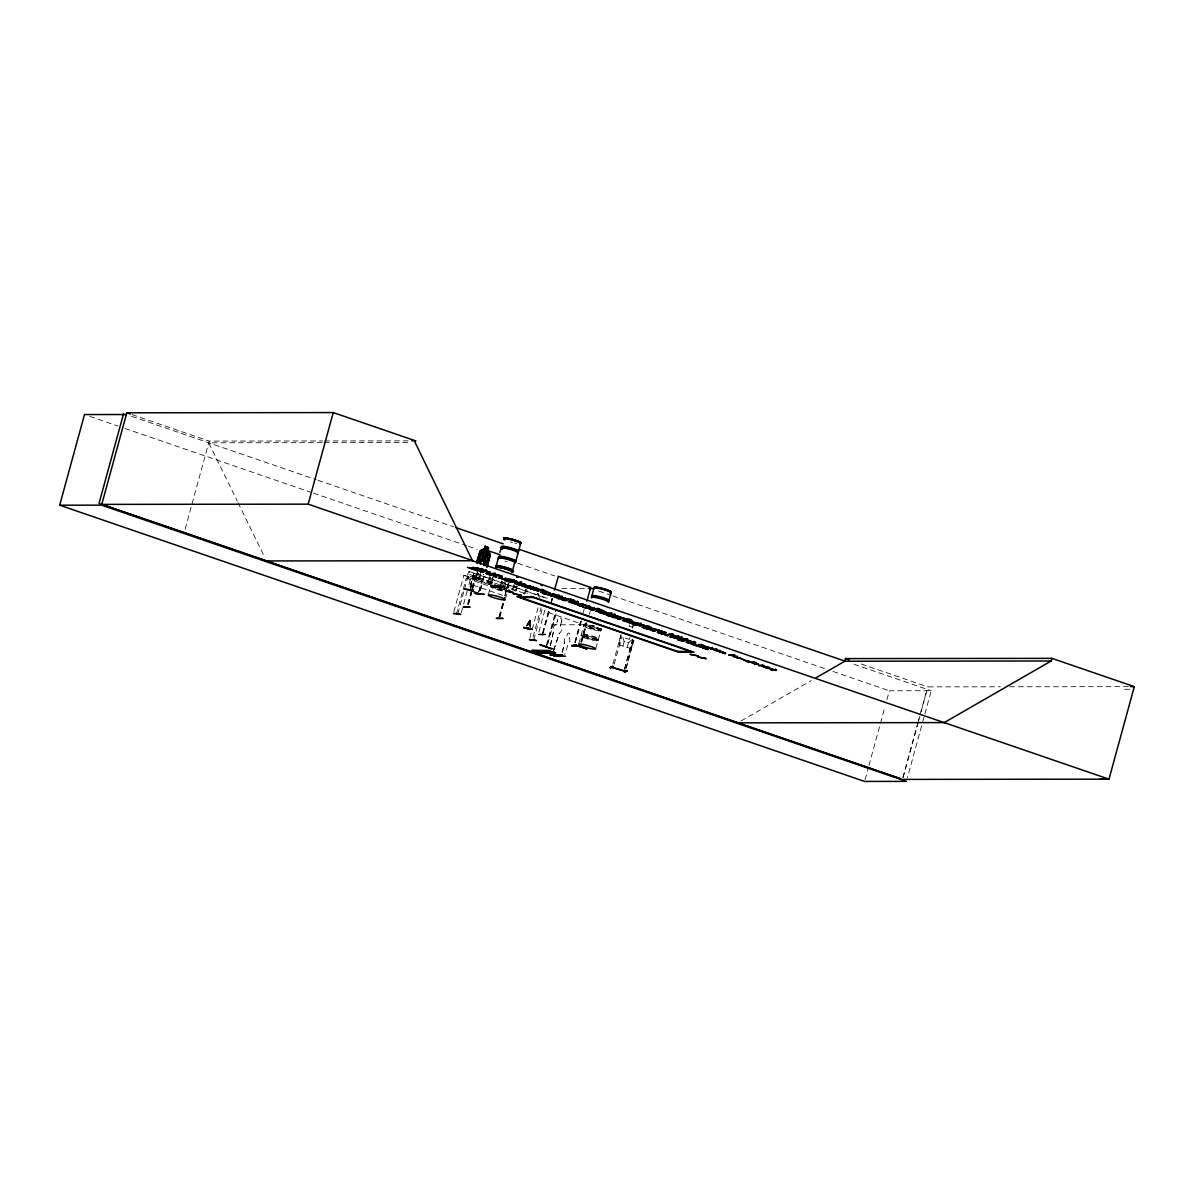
<?xml version="1.0" encoding="UTF-8"?>
<svg xmlns="http://www.w3.org/2000/svg" width="1194" height="1194" viewBox="0 0 1194 1194"><rect width="100%" height="100%" fill="white"/><g stroke="black" fill="none" stroke-linecap="round" stroke-linejoin="round"><path stroke-width="0.75" stroke-dasharray="5 3.75" d="M583.687 625.775L584.105 624.313M530.315 627.104L529.927 619.731L525.479 627.79M530.27 627.238L530.584 619.895L528.3 624.999M479.689 578.672C471.182 574.717 479.943 580.971 479.182 579.18M492.809 577.642L491.585 583.433L488.271 581.851M500.211 586.433L501.749 580.732L503.555 586.911L504.749 586.687L504.346 588.194L499.271 586.806L499.689 585.299L500.779 585.314L503.883 586.523L503.823 587.403M601.134 629.268L601.179 628.79M529.837 626.85L530.494 619.805M529.897 625.387L530.479 619.88M529.3 624.835L529.942 619.656L526.405 626.029M505.092 581.806C508.151 592.164 494.047 581.374 503.883 587.254M529.151 625.238L530.3 619.85L528.464 624.596M550.315 645.536L553.479 631.327A4.746 4.239 89.9 0 1 556.389 624.477L557.732 619.596L556.389 624.477M550.449 645.536L553.613 631.327M562.344 652.148L564.598 641.999A3.164 2.821 89.9 0 1 566.449 637.432L567.344 634.178A1.582 1.418 89.9 0 1 569.105 633.133A1.582 1.418 89.9 0 1 570.045 635.104L569.15 638.372A3.164 2.821 89.9 0 1 568.419 643.312L564.672 654.775M562.434 652.148L564.598 641.999M476.227 577.583L477.6 572.389L479.645 578.418M512.51 589.761L513.39 586.523M480.734 573.478L479.421 578.329L476.287 577.269M504.883 581.806L503.51 587M516.957 585.97L515.554 590.97M185.13 529.076L209.204 441.093L322.634 440.959M453.899 611.731L463.839 575.374L467.615 575.404L506.077 588.672M456.317 614.462L466.242 578.209L470.675 578.239L468.317 586.866M467.615 575.404L468.705 571.433L547.359 598.582M457.869 613.492L464.003 591.045M464.481 589.314L467.779 577.239L469.735 574.463L469.376 571.433L548.016 598.582M461.242 612.761L463.123 605.851M463.6 604.134L467.854 588.597M469.973 586.433L473.749 572.627M470.287 586.463L474.078 572.657M470.436 588.523L474.69 572.986M470.749 588.552L475.003 573.016M467.705 604.164L471.526 590.194M472.003 588.448L476.302 572.717M467.929 604.164L471.749 590.194M472.227 588.448L477.003 570.971M480.272 578.224L478.869 579.359L479.182 578.224L480.615 578.344L480.197 579.851L479.107 579.851L475.122 578.478L475.54 576.971L479.734 578.194L479.51 579.284M468.257 604.358L472.078 590.373M472.555 588.627L477.331 571.165M468.466 604.358L472.302 590.373M472.779 588.627L477.078 572.911M477.824 572.389L476.212 578.478L475.122 578.478M479.107 579.851L480.943 573.478M478.66 591.761L483.391 574.493M478.973 591.791L483.704 574.523M480.063 590.403L483.839 576.583M480.376 590.433L484.152 576.627M492.689 582.508L491.256 582.388L490.943 583.523L492.689 582.508L492.271 584.03L491.182 584.015L487.197 582.642L487.615 581.135L489.033 581.254L487.645 582.388L487.615 581.135M489.898 576.568L488.286 582.657L487.197 582.642M488.376 594.537L490.585 585.747M493.241 576.717L490.928 585.194A9 1.194 15.3 0 1 505.256 588.552M500.017 585.418L499.704 586.553L500.793 586.553L501.107 585.418L499.689 585.299M501.973 580.732L500.838 585.597M500.779 585.314L500.361 586.821L499.271 586.806M503.256 588.179L503.793 586.747M504.42 586.567L503.017 587.687L504.749 586.687M499.062 616.835L504.316 597.627M504.793 595.881L506.226 590.642M506.704 588.896L508.151 583.657M499.286 616.835L504.54 597.627M505.017 595.881L506.45 590.642M506.928 588.896L508.853 581.896M499.614 617.029L504.868 597.806M507.734 587.329L509.166 582.09M499.838 617.029L505.092 597.806M507.853 587.687L508.913 583.836M505.853 597.642L506.734 594.343M508.435 588.149L509.211 585.388M514.032 584.896L512.748 589.597L516.047 590.97M517.166 585.97L515.718 590.761L513.823 584.896M524.509 594.06L526.106 589.06M529.823 637.939L538.793 605.134M533.017 637.148L541.076 607.716M533.793 639.686L542.285 608.612M538.882 631.999L545.016 609.552M542.494 633.268L548.703 610.552M551.106 601.821L552.061 598.328M542.718 633.268L548.927 610.567M551.225 602.194L552.285 598.328M543.046 633.447L549.479 610.746M551.643 602.015L552.598 598.522M546.315 645.521L555.867 610.582M546.897 645.521L555.971 612.328M547.792 643.909L556.867 610.731M553.688 649.76L554.568 647.118L553.837 649.76M561.777 620.984L560.314 625.865L561.777 620.984A2.373 2.119 89.9 0 0 560.24 618.014A2.373 2.119 89.9 0 0 557.598 619.596M574.807 642.447L580.553 621.492M575.03 642.447L580.777 621.492M583.165 612.746L584.12 609.253M575.359 642.626L581.717 620.223M578.777 643.805L583.627 625.984M580.791 641.984L586.045 622.775M581.209 642.133L586.627 622.775M581.791 642.133L586.567 624.656M589.433 614.179L590.388 610.686M595.851 648.282L600.985 629.969M612.955 663.924L621.059 634.536M620.984 635.223L619.552 640.357L619.701 645.193L630.238 648.238L633.91 640.835M614.179 664.282L621.82 636.611M622.955 646.133L625.193 637.939M629.581 624.79L629.178 626.268L631.835 627.059M632.372 628.014L633.193 625.044M627.178 647.342L629.85 637.536M632.566 627.91L633.372 624.94M624.492 669.177L632.984 638.103M624.566 669.133L632.596 639.79M626.178 667.819L633.73 640.193M625.79 669.491L633.82 640.148M865.068 779.652L868.471 767.205M868.948 765.429L884.993 706.788M886.933 699.669L889.366 690.789L931.23 690.744L907.395 777.816M902.903 777.592L917.156 725.474M917.649 723.668L919.619 716.475M920.111 714.684L926.992 689.52M903.067 777.622L918.156 722.46M918.634 720.683L920.589 713.564M921.067 711.788L927.887 686.878L1000.408 686.789M553.583 650.476L559.329 633.283A4.746 4.239 89.9 0 0 560.449 625.865M553.717 650.476L559.329 633.283M488.45 582.359L488.6 581.254L491.779 582.747M601.089 629.865L600.821 630.208A9 1.194 15.3 0 0 589.776 625.775A9 1.194 15.3 0 0 586.448 626.969A9 1.194 15.3 0 0 600.806 630.193L601.149 629.731M527.599 624.746L529.927 619.731M526.972 626.059L529.942 619.656M488.301 581.762L489.674 576.568L491.57 582.612M488.674 582L491.659 582.344M504.107 587.702L500.689 586.314M490.809 585.433L490.913 585.284A9 1.194 15.3 0 0 501.928 589.746M598.075 640.193L598.06 640.253A9 1.194 15.3 0 0 587.03 635.79A9 1.194 15.3 0 0 583.717 636.969A9 1.194 15.3 0 0 598.075 640.193L598.149 640.148M476.451 578.105L476.525 577.09L480.615 578.344M500.614 586.194L503.331 587.523M630.119 648.252L632.745 644.178M488.45 581.344L491.495 582.508M488.45 582.165L492.032 583.538M503.734 586.523L500.435 585.597M524.659 593.836L525.897 589.06L527.255 593.522M631.507 639.969L628.313 642.879L624.163 641.671L622.925 637.447M740.996 721.012L811.248 680.55M1124.718 689.326L1130.031 689.296M324.499 440.959L408.169 440.855M322.171 442.661L208.741 442.795L237.233 501.032M324.022 442.661L409.572 442.556M561.896 588.552L588.821 588.523M551.971 624.805L586.075 624.775M1009.706 686.774L1130.584 686.64M475.57 578.209L476.958 577.09L475.54 576.971M511.763 589.463L513.181 589.597M515.405 590.731L516.495 590.731M625.149 638.103L629.283 639.312M861.277 664.013L927.887 686.878M132.071 414.616L209.204 441.093M131.609 416.318L316.291 479.704M318.052 480.301L453.824 526.897M854.038 664.252L931.23 690.744M89.774 416.378L117.952 426.049M124.997 428.467L311.694 492.54M313.455 493.137L466.675 545.718M468.436 546.33L477.242 549.344M517.748 563.255L554.747 575.941M598.776 591.06L611.104 595.284M612.865 595.896L825.964 669.028M833.009 671.446L889.366 690.789M473.123 585.209L503.793 595.731M548.389 612.552L580.762 623.671M469.735 574.463L525.659 593.776M488.704 581.135L491.809 582.359M512.733 589.836L515.868 590.911M476.137 578.254L479.958 579.359M463.839 575.374L504.047 589.254M467.779 577.239L503.719 589.642M466.242 578.209L502.749 590.806M238.039 502.704L264.904 557.613M537.972 593.224L539.33 597.687M619.731 640.372L619.88 645.073M507.181 561.762A8.865 1.179 15.3 0 1 504.958 561.135M516.644 543.479A8.821 1.164 15.3 0 1 514.629 543.076M512.45 542.539A8.821 1.164 15.3 0 1 510.226 541.927M501.584 590.821A8.865 1.179 15.3 0 1 490.704 586.463A8.865 1.179 15.3 0 1 504.868 589.642M501.778 590.254A9 1.194 15.3 0 1 491.182 586.702A9 1.194 15.3 0 1 495.241 586.224A9 1.194 15.3 0 1 506.554 589.702M504.077 589.552A8.865 1.179 15.3 0 1 492.704 586.209A8.865 1.179 15.3 0 1 493.764 584.851A8.865 1.179 15.3 0 1 505.331 587.97M599.821 628.447A9 1.194 15.3 0 1 595.06 628.999A9 1.194 15.3 0 1 583.806 624.85L583.806 624.85A9 1.194 15.3 0 1 594.403 626.447M596.522 627.134A9 1.194 15.3 0 1 598.373 627.805M600.821 628.387A8.865 1.179 15.3 0 1 595.179 628.387A8.865 1.179 15.3 0 1 584.463 624.716A8.865 1.179 15.3 0 1 590.105 624.716M592.314 625.253A8.865 1.179 15.3 0 1 594.537 625.88M538.315 594.403A4.91 4.373 -89.7 0 1 537.434 593.582M538.524 594.403A4.91 4.373 -89.7 0 1 537.643 593.582M527.27 590.761A4.91 4.373 -89.7 0 1 525.36 589.418M491.047 578.254A4.91 4.373 -89.7 0 1 490.018 577.732M491.271 578.269A4.91 4.373 -89.7 0 1 490.227 577.732M516.33 586.806A4.91 4.373 -89.7 0 1 515.196 586.597M516.539 586.806A4.91 4.373 -89.7 0 1 515.405 586.597M503.122 582.433A4.91 4.373 -89.7 0 1 502.092 581.896M503.346 582.433A4.91 4.373 -89.7 0 1 502.301 581.896M478.973 574.09A4.91 4.373 -89.7 0 1 477.063 572.747M479.197 574.09A4.91 4.373 -89.7 0 1 477.272 572.747M524.927 593.642L523.838 593.642L524.927 593.642M583.627 637.566A8.865 1.179 15.3 0 0 597.791 640.745A8.865 1.179 15.3 0 0 586.911 636.387A8.865 1.179 15.3 0 0 583.627 637.566M584.09 635.895A8.865 1.179 15.3 0 0 598.254 639.059A8.865 1.179 15.3 0 0 587.373 634.715A8.865 1.179 15.3 0 0 584.09 635.895M586.373 627.566A8.865 1.179 15.3 0 0 600.537 630.745A8.865 1.179 15.3 0 0 589.642 626.387A8.865 1.179 15.3 0 0 586.373 627.566M583.851 636.462A9 1.194 15.3 0 0 598.209 639.686A9 1.194 15.3 0 0 587.179 635.268A9 1.194 15.3 0 0 583.851 636.462"/><path stroke-width="1.5" d="M496.316 618.298L502.644 618.373M496.555 618.447L502.987 618.447M578.239 645.835L571.568 645.551L578.254 645.76M59.7 505.196L101.55 505.152L906.425 781.383L864.575 781.428L59.7 505.196L84.49 414.557L126.34 414.512M123.624 413.512L99.027 503.39L266.531 560.941M101.55 505.152L126.818 412.811L333.23 412.572L415.616 440.855L415.154 442.556L472.466 560.702L1108.987 779.16L1134.3 686.64L1051.914 658.357L845.501 658.595L844.77 661.237L816.039 677.789M183.936 533.419L184.145 532.673M738.28 722.848L101.759 504.39L308.171 504.152L333.23 412.572M476.585 562.27L479.272 553.658L480.197 554.031L477.839 562.658M476.899 562.956L480.063 550.986L481.585 549.807L483.988 550.732L485.197 546.27L483.958 550.912M477.018 562.971L480.257 551.091L481.689 549.986M473.048 590.12L463.973 589.149L473.6 590.134M467.496 567.389L477.242 570.523L480.197 569.911M478.257 569.165L476.107 568.419L479.092 568.419L472.705 567.389L477.869 569.165L482.033 568.598M484.048 594.239L474.973 593.343M483.54 565.538L486.212 562.643L488.495 554.314L487.212 552.165L488.331 547.688L485.182 546.449M487.212 552.165L488.585 547.598L485.107 546.255M485.809 569.896L485.6 570.657L480.734 569.642L482.839 568.881M486.062 565.896L489.033 557.598M486.674 566.225L488.57 559.329M486.928 566.926L490.212 554.956L489.45 552.912L487.361 552.061M487.033 566.941L490.316 554.956M485.898 573.433L488.824 572.866M496.107 566.24L498.316 558.21M499.913 552.374L501.032 548.21M490.913 573.732L495.241 573.135M513.062 568.687L514.465 563.508M515.853 561.031L518.136 552.703M518.584 551.031L520.808 543.001M509.689 590.433L509.719 591.746L513.599 592.612L505.241 590.896L508.898 591.582L508.763 590.12M516.763 584.179L520.062 584.761L517.778 583.672L521.375 582.926L514.062 581.642L518.927 582.851M520.569 582.657L520.778 581.896M520.808 596.358L520.494 597.493L533.285 597.478M524.644 586.433L523.599 585.956L526.047 586.687L522.673 585.717L527.688 586.194L525.494 586.941L521.554 585.776L525.002 586.687M526.405 586.687L526.882 585.926M531.927 629.238L523.673 627.522L532.017 629.313M529.255 629.432L523.808 627.462M544.18 591.299C537.927 590.269 544.867 589.523 538.419 589.538L539.912 590.045L536.539 589.254L542.076 590.045M549.18 594.149L550.822 594.149L548.733 594.896L543.315 593.612L548.016 594.612L550.016 593.866M554.523 590.12L558.299 576.299L590.687 587.418L586.911 601.224M558.986 595.015L554.449 595.493L555.255 595.776L555.822 594.925L553.106 594.045L556.658 595.134L551.747 594.09L555.329 594.896M558.105 597.448L559.419 597.194L557.329 596.388M557.613 597.418L553.986 596.925L558.852 597.94L556.956 597.94L557.762 598.224L560.508 597.463M555.255 595.776L559.867 596.776L561.956 596.03M561.493 598.627L562.508 598.149L557.956 598.627L562.299 598.91M566.12 600.313L561.464 599.328L563.658 600.597L567.195 600.582L563.404 598.761M566.389 600.313L566.329 599.552M570.344 599.836L571.433 600.104L565.12 598.821L571.642 599.358M570.628 599.836L570.822 599.075M575.105 602.477L573.016 603.224L568.583 601.94L571.329 601.179M573.642 600.045L569.09 600.522L572.822 599.761M571.12 601.94L571.926 602.209L570.045 602.209L574.09 602.955L574.299 602.194M577.463 601.448L578.329 602.477L577.045 601.224M577.508 602.194L577.717 601.448M591.881 595.791L594.09 587.761M597.567 609.836C604.343 610.388 597.567 610.298 594.134 609.119L597.881 608.358L600.866 610.388L597.761 610.03M598.015 609.388L599.433 609M599.866 612L595.716 611.253L601 611.358L600.06 612.746L599.224 612.447L600.075 611.253M603.224 612.955L604.239 612.477L600.701 612.955L604.045 613.238M605.836 614.209L607.03 614.432L604.507 612.791M604.343 613.552L604.985 612.791M608.985 600.284L611.194 592.269M615.373 614.373L612.641 615.119L610.358 614.343L611.209 613.134M611 613.895L606.851 613.134L612.119 613.253M611.074 616.402L610.074 615.97L611.746 615.208M611.537 615.97L613.507 616.716L607.656 615.686L612.149 615.194M611.821 614.85L614.567 614.089M610.03 667.655L613.089 666.461L610.641 667.73M627.208 620.358L626.208 621.522L630.089 622.178L625.313 621.402L626.462 620.104M624.94 672.132L627.387 670.789L624.193 671.923L624.955 672.058M640.477 623.805L641.223 624.059L633.611 622.328L640.477 623.805L640.685 623.044M645.073 626.716L645.611 625.954M647.208 627.223L646.611 627.984L646.82 627.223M649.969 628.731L651.611 628.731L649.506 629.477L644.088 628.193L647.82 627.432M644.148 626.447L651.909 627.731L647.044 626.716L649.133 625.954M647.626 628.193L648.432 628.462L646.536 628.477L650.596 629.208L650.805 628.447M658.655 632.73L661.043 631.969M672.013 634.312L674.252 635.581L668.536 634.312L673.028 633.835L671.968 633.835M678.401 638.969L679.117 638.223L677.102 638.417M678.446 638.984L678.655 638.223M675.222 636.148L679.535 637.268L677.744 635.76M677.341 639.133L681.087 638.85L678.699 639.611M681.476 637.103L683.714 638.909L678.058 637.581L681.729 636.82M685.043 639.85L687.744 640.223L682.938 639.253L687.416 638.775L686.356 638.775M688.057 642.82L690.774 643.193L685.953 642.223L689.431 642.223L689.281 641.088L692.953 642.238L688.505 640.82L693.923 642.208L694.132 641.447M693.923 642.208L693.624 641.432M694.998 642.521L695.803 642.79L693.998 642.79L695.415 643.372L692.46 642.521L695.192 641.76M698.087 646.402L701.132 646.82L698.684 645.76L699.953 644.999M706.669 647.685L705.997 648.432L706.161 647.67M707.52 648.745L708.535 648.267L706.535 649.029L707.997 649.626L704.982 648.745L708.341 649.029M710.266 648.655L713.728 649.208L711.281 648.148L712.549 647.387M715.355 650.267C720.027 650.327 716.863 651.267 712.937 649.551L716.609 648.79M715.564 650.461L718.654 650.82L716.355 649.073M734.549 654.939L731.638 655.193A6.313 0.836 15.3 0 0 730.265 655.073L728.698 655.133L733.549 654.611M753.504 662.595L746.19 661.297L751.623 662.595L753.712 661.849M762.056 665.536L763.085 665.058L758.533 665.536L762.876 665.819M767.846 666.745L767.175 667.506L767.339 666.73M768.787 667.849L769.608 668.118L767.429 668.118L773.846 669.58L765.712 667.655L769.802 667.371M775.13 669.7L776.294 670.446L770.667 669.7L775.055 670.312L775.339 668.938M776.115 670.043L776.518 669.506M944.215 722.609L1051.183 660.998L1051.914 658.357M552.15 648.805L540.046 644.641M545.374 634.432L538.628 634.447M491.286 573.702L493.555 574.463M516.017 541.031L515.256 540.927M515.181 540.658L516.345 541.449L515.345 541.016M604.836 589.881L606.537 590.299L605.119 589.806M611.194 614.626L611.194 613.761M549.27 650.432L531.942 650.461M533.554 651.327L532.643 650.999M536.822 652.133L554.135 652.118M538.434 653.014L537.509 652.67L555.792 652.969L538.315 652.969M562.583 655.028L550.24 654.76M551.315 655.342L562.658 655.043M553.777 656.193L565.493 656.222M561.792 654.745L550.001 654.909M612.462 666.386L609.955 667.7L613.134 666.685L612.373 666.461M484.048 550.927L481.958 551.747L479.675 560.076L480.391 564.299M598.642 608.627L599.97 609.059M598.358 609.388L597.672 609.119M611.88 615.955L614.388 616.955L611.268 616.597M515.972 541.375L515.181 541.24M531.539 650.685L549.583 650.864M545.882 646.835L546.598 646.835M547.016 647.029L546.3 646.984M580.538 646.984L580 646.775M661.7 632.536L662.7 632.805M692.311 643.044L693.221 643.103M486.092 573.627L488.212 574.359M506.047 580.508L508.898 581.448M657.491 632.447L659.61 633.178M1100.122 779.204L1108.987 779.16L902.574 779.398M411.9 440.855L415.616 440.855M469.645 568.135L473.481 568.419L470.496 568.434M472.257 569.165L480.003 570.657M485.6 570.657L478.287 569.359M487.256 573.896L489.436 573.896L488.615 573.627M492.286 575.478L488.913 574.583L494.838 575.762L490.077 574.463L493.406 575.478L490.988 574.807L492.018 575.224M497.898 575.478L494.525 574.568L500.45 575.747L495.689 574.448L499.017 575.478L496.6 574.792L497.614 575.224M508.629 579.568L507.256 579.254L511.525 579.553L507.704 579.254M506.122 580.508L509.465 580.777L507.286 580.777M510.062 581.732C521.957 583.254 496.361 578.851 511.196 582.239M519.942 582.179L521.584 582.179M525.942 587.179L530.942 588.149L527.3 587.642M526.136 587.373L528.435 588.164M536.136 588.567L532.688 587.672L538.613 588.851L533.808 587.612L537.181 588.567L534.733 587.836L535.778 588.314M588.821 588.523L594.209 588.523M558.777 595.776L556.897 595.776L561.747 596.791M559.21 597.94L560.299 598.224M573.463 602.477L578.329 602.477M578.344 605.283L580.642 606.074M579.508 605.567L583.165 606.074L577.806 605.104M588.746 607.179L594.299 607.97L590.642 607.462C595.03 608.865 587.12 606.656 589.538 607.433M600.209 612.94L600.701 613.253M606.164 614.985L606.642 615.298M611.343 614.82L612.268 615.149M617.776 616.895L621.119 617.164L616.85 616.865L618.223 617.194M629.029 622.82L629.507 623.149M631.357 623.358L636.372 624.343L632.716 623.82M631.551 623.552L633.865 624.343M640.641 624.731L643.984 625.014L639.715 624.716L641.074 625.029M641.999 627.014L646.999 627.984M642.193 627.193L644.491 627.984M643.357 627.477L646.566 627.969M657.297 632.268L660.834 632.73M677.535 639.327L679.386 640.163M681.461 640.551C693.341 642.059 667.64 637.656 682.61 641.074M550.106 651.058L532.061 650.491M533.434 651.297L550.568 650.879M677.699 651.431L690.49 651.417M537.181 652.611L554.255 652.148M844.77 661.237L1051.183 660.998M1130.584 686.64L1134.3 686.64M944.693 722.609L737.802 722.848L900.649 778.786M467.466 607.447L467.138 607.239M578.254 645.805L571.807 645.835M540.046 644.82L551.837 648.894M633.521 622.79L635.76 623.268M682.267 639.521L684.908 640.148M574.642 602.746L576.195 602.955M732.907 655.133L734.937 655.446M486.003 571.21L490.316 572.329L488.51 571.762M541.957 590.418L546.27 591.537L544.464 590.97M601.821 610.955L606.134 612.074L604.313 611.507M628.477 620.104L632.79 621.223L627.223 619.88L631.805 621.253L627.984 620.149L630.701 620.984M662.939 631.939C673.431 634.298 656.058 630.238 665.162 632.805M689.61 641.088L693.415 642.193M719.609 651.387L723.922 652.506L722.116 651.939M753.907 663.163C768.399 666.551 742.892 660.163 756.13 664.028M763.324 666.386L767.13 667.491M485.361 570.18L486.51 570.299M479.749 570.18L482.928 570.822M541.315 589.388L543.942 589.866L542.404 589.672M601.164 609.925L602.313 610.044M651.163 629.014L652.297 629.134M718.967 650.357L720.579 650.566M753.265 662.118L756.429 662.76M604.716 590.075L606.164 590.433M488.227 572.09L484.719 571.06L488.331 571.583M604.03 611.835L600.567 610.731L604.134 611.313M677.431 637.029L673.923 635.984L679.535 637.268M691.833 641.969L689.654 641.462M721.833 652.267L718.325 651.223L721.937 651.745M765.548 667.267L762.041 666.222L767.638 667.506M573.583 600.343L574.717 600.507M480.839 570.478L483.107 571.016M628.91 619.358L631.178 619.895M626.134 621.014L622.492 620.432L626.999 621.119M754.354 662.416L756.25 662.834M763.772 665.64L764.638 665.774M489.45 552.912L481.585 549.986M480.197 554.031L478.958 553.628M468.914 589.851L470.391 590.314M475.421 593.612L483.913 594.403M634.447 623.074L635.924 623.477M683.192 639.805L684.669 640.208M542.688 634.79L542.166 634.611M573.911 645.506L574.821 645.715M625.462 671.267L612.119 667.431M675.297 637.148L677.685 637.656M541.822 590.194L544.285 590.776M628.537 619.119L630.999 619.716M557.165 596.493L558.658 596.97M645.372 626.76L646.551 627.119M515.808 541.419L515.047 541.046M675.088 636.954L677.117 637.477M478.391 593.478L479.54 593.911L469.093 589.926M662.983 634.193C659.595 632.238 663.342 633.596 666.237 634.581L660.327 633.402L662.551 634.193M693.595 644.7C690.222 642.76 693.968 644.118 696.863 645.088L690.953 643.909L693.177 644.7M564.225 599.701C558.896 598.955 568.21 601.313 564.508 599.791M513.345 580.344L511.584 580.254L514.927 580.956L510.674 579.971L516.599 581.135L513.256 580L514.465 580.239M575.329 601.448L572.627 601.149L574.792 602.477M625.074 671.237L612.134 667.431M604.776 613.537L607.865 614.686L602.97 613.641L605.388 614.059M527.897 586.06L530.509 586.314L525.688 585.284L528.106 586M528.315 586.194L531.405 586.553L527.793 585.881M701.012 645.476L704.117 645.835L701.863 644.551L698.386 644.551C702.266 646.252 705.639 645.432 700.818 645.267M587.06 606.239L589.433 606.522L585.105 605.507L590.329 606.761L589.493 606.298M575.926 604.343L578.299 604.627L573.971 603.627L579.194 604.865L578.359 604.403M705.699 646.954L708.057 647.238L703.788 646.163L708.967 647.476L708.132 647.014M734.191 656.73L736.564 657.013L732.28 655.939L737.459 657.252L736.623 656.79M626.641 670.655L627.387 670.879M619.656 618.582L616.044 618.059L619.567 619.089L616.85 618.268L617.671 618.686M486.465 571.851C492.301 573.508 484.152 570.389 486.331 571.687M482.719 571.583L479.152 570.986L482.615 572.09L479.913 571.269L480.734 571.687M480.869 571.851C482.152 571.478 485.973 573.09 482.898 571.762M542.419 591.045C548.255 592.702 540.106 589.597 542.285 590.881M533.151 588.896L529.539 588.373L535.151 589.642L533.33 589.075M602.283 611.582C608.104 613.238 599.955 610.134 602.149 611.432M593 609.433C581.448 607.298 598.328 611.447 591.015 609.537M591.149 609.701C592.642 609.328 596.06 610.895 593.179 609.612M617.805 618.85C619.089 618.477 622.91 620.089 619.835 618.761M663.401 632.566C669.237 634.223 661.088 631.104 663.267 632.402M654.118 630.402L650.551 629.82L654.028 630.925L651.312 630.089L652.133 630.522M675.685 636.775C681.505 638.432 673.356 635.327 675.55 636.611M652.267 630.671C653.76 630.298 657.178 631.88 654.312 630.596M676.923 638.238L673.341 637.641L678.908 638.984M720.072 652.014C725.668 653.611 718.355 650.745 719.937 651.849M754.369 663.789C760.205 665.446 752.056 662.327 754.235 663.625M763.787 667.013C769.623 668.67 761.473 665.565 763.653 666.864M493.51 574.448L492.182 573.911L495.032 573.896L494.226 573.613M507.987 579.06L504.987 578.18L507.554 579.06M605.91 613.164L607.119 613.597M513.733 580.329L515.718 580.941L514.898 580.508M575.627 601.672C579.926 603.731 567.404 599.746 577.254 602.194M588.687 606.134L586.06 605.716L586.747 606.134M564.702 599.03L565.568 599.343M577.553 604.254L574.866 603.865L575.612 604.254M707.326 646.849L704.684 646.432L705.385 646.849M685.147 640.029L688.654 640.521L686.401 639.253M735.817 656.625L733.131 656.252L733.877 656.64M688.177 642.999L691.684 643.491L689.431 642.223M677.55 635.82L678.416 636.118M619.686 617.895L620.432 618.014M646.387 626.925L644.611 626.477L648.939 626.716M606.313 613.179L607.97 613.806M845.501 658.595L849.009 659.804M126.818 412.811L130.325 414.019M455.586 527.509L503.196 543.852M519.062 549.285L845.262 661.237M483.033 548.942L500.077 554.792M308.171 504.152L473.063 560.747L266.053 560.941L900.828 778.786M681.52 637.566L682.341 637.85M712.34 648.148L708.057 647.879L712.893 648.909L710.161 648.476M716.4 649.536L717.221 649.82M733.355 655.357L734.34 655.7M481.824 569.359L482.63 569.642M572.613 600.522L573.433 600.791M614.358 614.85L615.164 615.119M657.745 629.88L654.476 629.357L655.969 629.88M748.713 661.088L745.459 660.581L746.951 661.103M653.118 628.895L658.133 629.88M744.101 660.118L749.101 661.088M652.775 628.895L655.61 629.88M743.743 660.118L746.593 661.103M518.838 583.672L514.554 583.388L519.375 584.418L516.659 584M699.744 645.76L695.475 645.476C699.251 647.163 702.773 646.372 697.893 646.193M526.673 586.687L527.479 586.955M549.807 594.627L550.628 594.896M574.09 602.955L574.896 603.239M650.596 629.208L651.402 629.492M680.058 639.327L680.878 639.596M530.927 596.672L692.848 652.237M508.554 590.881L509.48 591.194M518.136 596.672L680.058 652.252M578.135 603.492L579.344 604.03M553.852 595.164L555.061 595.687M736.832 656.028L737.608 656.416M706.46 648.432L700.893 647.088L705.952 648.417M489.361 553.031L490.077 554.971M498.674 558.628A8.865 1.179 15.3 0 1 507.644 559.464A8.865 1.179 15.3 0 1 514.435 563.061M498.719 558.016A9 1.194 15.3 0 1 506.674 558.553A9 1.194 15.3 0 1 515.48 562.419M495.973 566.687A8.865 1.179 15.3 0 1 506.42 568.269A8.865 1.179 15.3 0 1 512.107 571.538M504.152 538.598A8.865 1.179 15.3 0 1 513.121 539.434A8.865 1.179 15.3 0 1 519.912 543.031M496.57 566.463A8.836 1.164 15.3 0 1 504.375 566.986A8.836 1.164 15.3 0 1 513.032 570.792M504.913 539.957A8.821 1.164 15.3 0 1 511.778 539.957A8.821 1.164 15.3 0 1 519.644 543.837M496.465 566.672A8.88 1.179 15.3 0 1 504.316 567.21A8.88 1.179 15.3 0 1 513.017 571.03M504.062 538.897A8.88 1.179 15.3 0 1 513.047 539.733A8.88 1.179 15.3 0 1 519.853 543.315A8.88 1.179 15.3 0 0 513.047 539.733A8.88 1.179 15.3 0 0 504.062 538.882M502.405 548.568A9 1.194 15.3 0 1 509.42 548.553A9 1.194 15.3 0 1 517.435 552.509M500.077 557.494A8.865 1.179 15.3 0 1 506.987 557.479A8.865 1.179 15.3 0 1 514.883 561.389M502.361 549.165A8.851 1.164 15.3 0 1 508.151 548.882A8.851 1.164 15.3 0 1 517.927 552.956M499.808 558.046A9 1.194 15.3 0 1 506.823 558.046A9 1.194 15.3 0 1 514.838 562.001M502.555 548.046A9 1.194 15.3 0 1 509.554 548.046A9 1.194 15.3 0 1 517.569 552.001M501.868 546.942A8.865 1.179 15.3 0 1 510.838 547.777A8.865 1.179 15.3 0 1 517.629 551.374M496.271 567.389A8.88 1.179 15.3 0 1 505.241 568.225A8.88 1.179 15.3 0 1 512.047 571.836M594.567 587.806A8.865 1.179 15.3 0 1 602.403 588.343A8.865 1.179 15.3 0 1 611.089 592.149M593.97 588.254A8.851 1.164 15.3 0 1 604.388 589.836A8.851 1.164 15.3 0 1 610.059 593.105M594.448 588.179A8.88 1.179 15.3 0 1 602.298 588.702A8.88 1.179 15.3 0 1 611 592.522A8.88 1.179 15.3 0 0 602.313 588.672A8.88 1.179 15.3 0 0 594.463 588.135M591.463 596.851A9 1.194 15.3 0 1 600.94 598.119A9 1.194 15.3 0 1 608.612 601.686M591.806 597.881A8.865 1.179 15.3 0 1 599.657 598.418A8.865 1.179 15.3 0 1 608.328 602.224M591.612 596.343A9 1.194 15.3 0 1 602.209 597.94A9 1.194 15.3 0 1 607.97 601.254M592.269 596.209A8.865 1.179 15.3 0 1 601.224 597.045A8.865 1.179 15.3 0 1 608.015 600.642M541.001 585.314A4.91 4.373 -89.7 0 1 542.136 585.538M516.644 576.986A4.91 4.373 -89.7 0 1 517.778 577.195M516.853 576.986A4.91 4.373 -89.7 0 1 517.987 577.195M479.331 562.09L480.436 562.658L483.436 559.091C482.943 566.553 487.376 566.329 484.376 558.404C490.421 554.494 487.182 550.897 483.928 557.076C484.391 549.927 480.137 550.33 482.988 557.822L479.331 562.09M574.374 644.596L586.747 648.954L574.374 644.596M463.376 607.059L470.137 607.015L463.391 607.015M483.645 552.404L481.376 560.732L484.525 561.971L486.794 553.643L483.645 552.404M485.63 547.419L485.227 548.912L487.256 549.703L487.659 548.225L485.63 547.419M525.539 627.626L530.24 628.925L525.539 627.626M501.943 578.821L507.51 580.15L501.943 578.821M549.733 595.224L554.926 596.537L549.897 595.194M560.867 597.119L566.046 598.433L560.867 597.119M589.746 608.507L583.015 607.224L589.746 608.507M625.507 618.85L618.776 617.582L625.507 618.85M673.371 635.342L669.968 634.581L673.371 635.342M682.878 638.611L679.49 637.85L682.878 638.611M588.866 608.253L585.433 607.507L588.866 608.253M624.641 618.611L621.208 617.85L624.641 618.611M554.016 596.299L550.598 595.582L554.016 596.299M565.15 598.179L561.717 597.418L565.15 598.179M533.972 589.866L538.852 591L533.972 589.866M540.673 592.164L545.539 593.299L540.673 592.164M545.106 591.761L549.986 592.896L545.106 591.761M614.134 615.447L618.999 616.582L614.134 615.447M502.868 579.045L505.42 579.926L502.868 579.045M530.509 588.523L533.046 589.403L530.509 588.523M701.818 647.327L704.37 648.193L701.818 647.327M662.491 633.551L664.819 634.312L662.491 633.551M693.102 644.059L695.43 644.82L693.102 644.059M495.973 576.15L493.435 576.15L496.45 577.03L494.988 576.418L496.779 576.418L495.973 576.15M501.584 576.135L499.047 576.135L502.062 577.015L500.599 576.418L502.39 576.418L501.584 576.135M501.928 578.194L498.405 578.194L502.734 578.463L501.928 578.194M519.838 583.15L524.838 584.135L519.838 583.15M521.987 585.075L518.45 585.075L522.793 585.344L521.987 585.075M533.121 586.955L529.584 586.97L533.927 587.239L533.121 586.955M532.166 596.657L516.898 596.687L678.804 652.252L694.087 652.237L532.166 596.657M582.254 603.821L579.717 603.821L586.03 605.119L581.165 604.104L583.06 604.104L582.254 603.821M609.179 615L606.642 615L610 615.283L609.179 615M616.074 617.358L612.552 617.373L616.88 617.641L616.074 617.358M627.208 619.253L623.671 619.253L628.014 619.537L627.208 619.253M632.044 622.85L629.507 622.85L632.85 623.119L632.044 622.85M636.984 624.537L633.462 624.552L640.775 625.835L635.909 624.82L637.805 624.82L636.984 624.537M642.491 625.253L647.506 626.223L642.491 625.253M658.745 630.074L655.222 630.089L662.536 631.372L657.67 630.357L659.566 630.357L658.745 630.074M667.386 634.969L664.849 634.969L667.849 635.85L666.386 635.253L668.192 635.253L667.386 634.969M673.341 637.014L669.804 637.014L674.147 637.298L673.341 637.014M724.997 652.805L722.46 652.819L725.459 653.685L723.997 653.088L725.803 653.088L724.997 652.805M739.101 657.655L736.564 657.655L742.877 658.954L738.011 657.939L739.907 657.924L739.101 657.655M457.869 613.492L453.421 613.462L460.765 614.492L457.869 613.492M533.793 639.686L529.345 639.671L536.509 640.626L533.793 639.686M516.942 594.463L513.121 593.612L521.479 595.313L516.942 594.463M697.311 655.655L689.923 654.282L698.296 655.999L697.311 655.655M705.191 658.357L697.803 656.984L706.176 658.7L705.191 658.357M490.943 596.702A8.865 1.179 15.3 0 0 505.107 599.881A8.865 1.179 15.3 0 0 494.226 595.537A8.865 1.179 15.3 0 0 490.943 596.702M505.092 568.762A8.821 1.164 15.3 0 0 496.182 567.941A8.836 1.164 15.3 0 1 505.107 568.747A8.836 1.164 15.3 0 1 511.853 572.329A8.821 1.164 15.3 0 0 505.092 568.762M581.344 645.909A8.865 1.179 15.3 0 0 595.507 649.088A8.865 1.179 15.3 0 0 584.627 644.745A8.865 1.179 15.3 0 0 581.344 645.909"/></g></svg>
